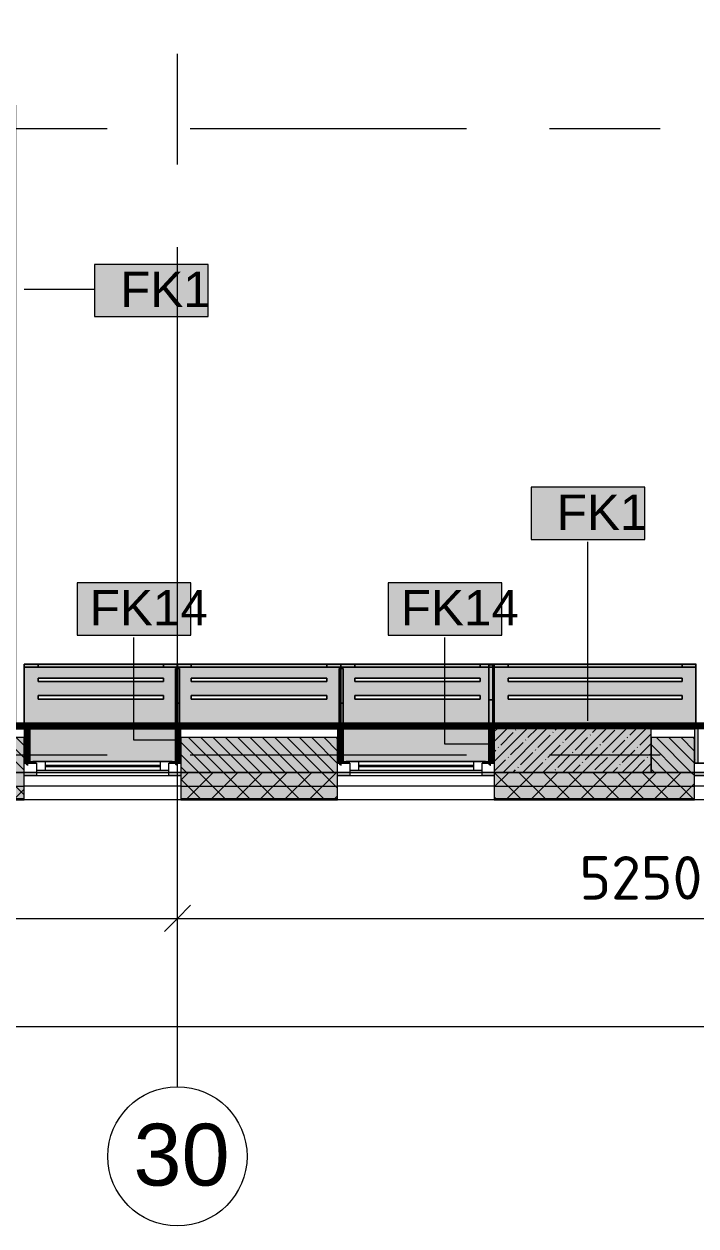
# Model space of a CAD drawing. Header units: millimetres. Extents: x -3817 to 677485, y -22715 to 103890.
# Drawn here: x 661905 to 665764, y -830 to 6076 of the extents above; entities that cross this region are included whole.
import ezdxf

# ---------------------------------------------------------------- set-up
doc = ezdxf.new("R2010")
doc.units = ezdxf.units.MM
doc.layers.add('PDF _Геометрия', color=7, linetype='Continuous', true_color=0x1d1d1d)
doc.layers.add('PDF _Сплошная заливка', color=7, linetype='Continuous', true_color=0xffffff)
doc.layers.add('PDF _Текст', color=7, linetype='Continuous')
doc.styles.add('PDF ArialMT', font='arial.ttf')
doc.styles.add('PDF GOST-Common', font='arial.ttf')
doc.styles.add('PDF ISOCPEUR', font='isocpeur.ttf')

msp = doc.modelspace()

# ---------------------------------------------------------------- hatches: boundary and pattern name
at = {"layer": 'PDF _Сплошная заливка', "true_color": 0xeae6de, "transparency": 33554559}
h = msp.add_hatch(color=254, dxfattribs=at)
h.paths.add_polyline_path([(661905.2, 2046.9), (662785.5, 2046.9), (662785.5, 2397.2), (661905.2, 2397.2), (661905.2, 2179.7)], flags=0)
h.paths.add_polyline_path([(661985.2, 2197.2), (661985.2, 2217.2), (662705.5, 2217.2), (662705.5, 2197.2), (662047.9, 2197.2)], flags=0)
h.paths.add_polyline_path([(662047.9, 2297.2), (661985.2, 2297.2), (661985.2, 2317.2), (662705.5, 2317.2), (662705.5, 2297.2), (662406.6, 2297.2)], flags=0)
h = msp.add_hatch(color=254, dxfattribs=at)
h.paths.add_polyline_path([(662784, 2046.9), (663724.2, 2046.9), (663724.2, 2397.2), (662784, 2397.2)], flags=0)
h.paths.add_polyline_path([(662864, 2197.2), (662864, 2217.2), (663644.2, 2217.2), (663644.2, 2197.2), (663124, 2197.2)], flags=0)
h.paths.add_polyline_path([(662864, 2297.2), (662864, 2317.2), (663644.2, 2317.2), (663644.2, 2297.2), (663124, 2297.2)], flags=0)
h = msp.add_hatch(color=254, dxfattribs=at)
h.paths.add_polyline_path([(663724.2, 2046.9), (664604.5, 2046.9), (664604.5, 2397.2), (663724.2, 2397.2)], flags=0)
h.paths.add_polyline_path([(663841.3, 2197.2), (663804.2, 2197.2), (663804.2, 2217.2), (664524.5, 2217.2), (664524.5, 2197.2)], flags=0)
h.paths.add_polyline_path([(663804.2, 2297.2), (663804.2, 2317.2), (664524.5, 2317.2), (664524.5, 2297.2), (663841.3, 2297.2)], flags=0)
h = msp.add_hatch(color=254, dxfattribs=at)
h.paths.add_polyline_path([(664604.5, 2046.9), (665764.7, 2046.9), (665764.7, 2397.2), (664604.5, 2397.2)], flags=0)
h.paths.add_polyline_path([(664684.5, 2197.2), (664684.5, 2217.2), (665684.7, 2217.2), (665684.7, 2197.2), (665276.1, 2197.2)], flags=0)
h.paths.add_polyline_path([(664684.5, 2297.2), (664684.5, 2317.2), (665684.7, 2317.2), (665684.7, 2297.2), (665276.1, 2297.2)], flags=0)
at = {"layer": 'PDF _Сплошная заливка', "transparency": 33554559}
for points in [[(676885.5, 2025.9), (676885.5, 2045.9), (661845.5, 2045.9), (661846.5, 2025.9), (676754.1, 2025.9)], [(662785.5, 1827.9), (662805.5, 1827.9), (662805.5, 2025.7), (662785.5, 2025.7), (662785.5, 1922.8)], [(664585.5, 1827.9), (664605.5, 1827.9), (664605.5, 2025.7), (664585.5, 2025.7), (664585.5, 1922.8)], [(665505.5, 1775.9), (665505.5, 2025.9), (664605.5, 2025.9), (664605.5, 1775.9), (665276.1, 1775.9)]]:
    msp.add_hatch(color=256, dxfattribs=at).paths.add_polyline_path(points)
at = {"layer": 'PDF _Сплошная заливка', "true_color": 0xeae6de, "transparency": 33554559}
for points in [[(661926.5, 1837.2), (662784.5, 1837.9), (662784.5, 2025.9), (661926.5, 2025.9), (661926.5, 1837.9)], [(663755.5, 1837.2), (663755.5, 1837.9), (664584.5, 1837.9), (664585.5, 2025.7), (663726.5, 2025.9), (663726.5, 1837.2)]]:
    msp.add_hatch(color=254, dxfattribs=at).paths.add_polyline_path(points)
at = {"layer": 'PDF _Сплошная заливка', "transparency": 33554559}
h = msp.add_hatch(color=256, dxfattribs=at)
h.paths.add_polyline_path([(661005.5, 1775.9), (661905.5, 1775.9), (661905.5, 1975.9), (661005.5, 1975.9), (661005.5, 1922.8)], flags=0)
h.paths.add_polyline_path([(665755.5, 1775.9), (665755.5, 1975.9), (665505.5, 1975.9), (665505.5, 1775.9)], flags=0)
h.paths.add_polyline_path([(658102.3, 1775.9), (658305.5, 1775.9), (658305.5, 1975.9), (657255.5, 1975.9), (657255.5, 1775.9)], flags=0)
h.paths.add_polyline_path([(673505.5, 1775.9), (673505.5, 1975.9), (673205.5, 1975.9), (673205.5, 1775.9)], flags=0)
h.paths.add_polyline_path([(662805.5, 1775.9), (663705.5, 1775.9), (663705.5, 1975.9), (662805.5, 1975.9), (662805.5, 1922.8)], flags=0)
h.paths.add_polyline_path([(671405.5, 1775.9), (671405.5, 1975.9), (670905.5, 1975.9), (670905.5, 1775.9), (671015.1, 1775.9)], flags=0)
h.paths.add_polyline_path([(668055.5, 1775.9), (669105.5, 1775.9), (669105.5, 1975.9), (668055.5, 1975.9), (668055.5, 1922.8)], flags=0)
h.paths.add_polyline_path([(653805.5, 1775.9), (653805.5, 1975.9), (652905.5, 1975.9), (652905.5, 1775.9), (653798.1, 1775.9)], flags=0)
h.paths.add_polyline_path([(654955.5, 1775.9), (654955.5, 1975.9), (654705.5, 1975.9), (654705.5, 1775.9)], flags=0)
h.paths.add_polyline_path([(646855.5, 1775.9), (646855.5, 1975.9), (646605.5, 1975.9), (646605.5, 1775.9), (646624.3, 1775.9)], flags=0)
h.paths.add_polyline_path([(649155.5, 1775.9), (650205.5, 1775.9), (650205.5, 1975.9), (649155.5, 1975.9)], flags=0)
h.paths.add_polyline_path([(644005.5, 1775.9), (644805.5, 1775.9), (644805.5, 1975.9), (644005.5, 1975.9), (644005.5, 1922.8)], flags=0)
h = msp.add_hatch(color=256, dxfattribs=at)
h.paths.add_polyline_path([(672305.5, 1625.9), (673505.5, 1625.9), (673505.5, 1775.9), (672305.5, 1775.9)], flags=0)
h.paths.add_polyline_path([(676754.1, 1625.9), (677155.5, 1625.9), (677155.5, 1775.9), (675805.5, 1775.9), (675805.5, 1625.9)], flags=0)
h.paths.add_polyline_path([(668055.5, 1625.9), (669105.5, 1625.9), (669105.5, 1775.9), (668055.5, 1775.9)], flags=0)
h.paths.add_polyline_path([(644005.5, 1625.9), (644805.5, 1625.9), (644805.5, 1775.9), (644005.5, 1775.9)], flags=0)
h.paths.add_polyline_path([(658102.3, 1625.9), (658305.5, 1625.9), (658305.5, 1775.9), (657255.5, 1775.9), (657255.5, 1625.9)], flags=0)
h.paths.add_polyline_path([(645705.5, 1625.9), (646855.5, 1625.9), (646855.5, 1775.9), (645705.5, 1775.9)], flags=0)
h.paths.add_polyline_path([(643105.5, 1625.9), (643105.5, 1775.9), (641285.5, 1775.9), (641285.5, 1625.9), (642320, 1625.9)], flags=0)
h.paths.add_polyline_path([(671405.5, 1625.9), (671405.5, 1775.9), (670005.5, 1775.9), (670005.5, 1625.9), (671015.1, 1625.9)], flags=0)
h.paths.add_polyline_path([(661905.5, 1625.9), (661905.5, 1775.9), (661005.5, 1775.9), (661005.5, 1625.9)], flags=0)
h.paths.add_polyline_path([(663705.5, 1625.9), (663705.5, 1775.9), (662805.5, 1775.9), (662805.5, 1625.9)], flags=0)
h.paths.add_polyline_path([(649155.5, 1625.9), (650205.5, 1625.9), (650205.5, 1775.9), (649155.5, 1775.9)], flags=0)
h.paths.add_polyline_path([(651105.5, 1625.9), (652005.5, 1625.9), (652005.5, 1775.9), (651105.5, 1775.9)], flags=0)
h.paths.add_polyline_path([(659205.5, 1625.9), (660105.5, 1625.9), (660105.5, 1775.9), (659205.5, 1775.9)], flags=0)
h.paths.add_polyline_path([(654955.5, 1625.9), (654955.5, 1775.9), (652905.5, 1775.9), (652905.5, 1625.9), (654705.5, 1625.9)], flags=0)
h.paths.add_polyline_path([(665755.5, 1625.9), (665755.5, 1775.9), (664605.5, 1775.9), (664605.5, 1625.9), (665276.1, 1625.9)], flags=0)

# ---------------------------------------------------------------- linework, layer by layer
at = {"layer": 'PDF _Геометрия', "color": 9, "lineweight": 9, "true_color": 0xc0c0c0}
for points in [[(676935.5, 12235.9), (676935.5, 10775.9), (676905.6, 10775.9), (676905.6, 10755.9), (677103.5, 10755.9), (677103.5, 10775.9), (676955.5, 10775.9), (677155.5, 10775.9), (677313.5, 10775.9), (677313.5, 9575.9), (677155.5, 9575.9), (677155.5, 1775.9), (676905.5, 1775.9), (675805.5, 1775.9), (675805.5, 2025.9), (676905.5, 2025.9), (676905.5, 9575.9), (676905.5, 2025.9), (676885.5, 2025.9), (661846.5, 2025.9), (661905.5, 2025.9)], [(676885.5, 9575.9), (676885.5, 2045.9), (661846.5, 2045.9)], [(661725.5, 2025.9), (661725.5, 1975.9), (661005.5, 1975.9), (661005.5, 1775.9), (661005.5, 1617.9), (661905.5, 1617.9), (661905.5, 1775.9), (661905.5, 1975.9), (661846.5, 1975.9)], [(662785.5, 2025.9), (663705.5, 2025.9)], [(665505.5, 2025.9), (665755.5, 2025.9)], [(662805.5, 1775.9), (661905.5, 1775.9)], [(664605.5, 1775.9), (663705.5, 1775.9)], [(668055.5, 1775.9), (665755.5, 1775.9)]]:
    msp.add_lwpolyline(points, dxfattribs=at)
at = {"layer": 'PDF _Геометрия', "color": 253, "lineweight": 9, "true_color": 0xaaaaaa}
for points in [[(662785.5, 5269.4), (662785.5, 5904.4)], [(661747.7, 5475.9), (662382.7, 5475.9)], [(662858.9, 5475.9), (664446.4, 5475.9)], [(664922.7, 5475.9), (665557.7, 5475.9)], [(662785.5, -30.4), (662785.5, 2469.6), (662785.5, 4793.1)], [(661747.7, 1875.9), (662382.7, 1875.9)], [(662858.9, 1875.9), (664446.4, 1875.9)], [(664922.7, 1875.9), (665557.7, 1875.9)], [(661975.5, 1827.9), (661905.5, 1827.9)], [(662025.5, 1817.9), (662685.5, 1817.9)], [(662685.5, 1807.9), (662025.5, 1807.9)], [(662805.5, 1827.9), (662735.5, 1827.9)], [(663775.5, 1827.9), (663705.5, 1827.9)], [(663825.5, 1817.9), (664485.5, 1817.9)], [(664485.5, 1807.9), (663825.5, 1807.9)], [(664605.5, 1827.9), (664535.5, 1827.9)], [(665825.5, 1827.9), (665755.5, 1827.9)], [(661905.5, 1757.9), (662805.5, 1757.9)], [(663705.5, 1757.9), (664605.5, 1757.9)], [(665755.5, 1757.9), (668055.5, 1757.9)]]:
    msp.add_lwpolyline(points, dxfattribs=at)
at = {"layer": 'PDF _Геометрия', "color": 231, "lineweight": 70, "true_color": 0xff80c0}
msp.add_lwpolyline([(661846.5, 2045.9), (676885, 2045.9), (676885, 2046.9), (661846.5, 2046.9), (661846.5, 5605.9), (661845.5, 5605.9)], dxfattribs=at)
at = {"layer": 'PDF _Геометрия', "color": 7, "lineweight": 9}
for points in [[(662962.8, 4694.8), (662309.7, 4694.8), (662309.7, 4394.8), (662962.8, 4394.8)], [(665470, 3414.3), (664816.8, 3414.3), (664816.8, 3114.3), (665470, 3114.3)], [(662862.1, 2865), (662209, 2865), (662209, 2565), (662862.1, 2565)], [(664648.9, 2865), (663995.7, 2865), (663995.7, 2565), (664648.9, 2565)], [(665505.5, 1775.9), (665505.5, 1975.9), (665505.5, 2025.9), (664605.5, 2025.9), (664605.5, 1775.9)], [(661005.5, 1775.9), (661905.5, 1775.9)], [(662805.5, 1775.9), (663705.5, 1775.9)], [(665505.5, 1775.9), (665755.5, 1775.9)]]:
    msp.add_lwpolyline(points, close=True, dxfattribs=at)
for points in [[(661905.2, 4552.9), (662309.7, 4552.9)], [(665143.4, 2071.2), (665143.4, 3100.5)], [(662772.7, 1961.3), (662535.6, 1961.3), (662535.6, 2551.1)], [(664570.9, 1938.2), (664322.3, 1938.2), (664322.3, 2551.1)], [(661005.5, 1696.9), (661905.5, 1696.9)], [(662805.5, 1696.9), (663705.5, 1696.9)], [(664605.5, 1696.9), (665755.5, 1696.9)], [(661005.5, 1625.9), (661905.5, 1625.9)], [(661005.5, 1622.9), (661905.5, 1622.9)], [(662805.5, 1625.9), (663705.5, 1625.9)], [(662805.5, 1622.9), (663705.5, 1622.9)], [(664605.5, 1625.9), (665755.5, 1625.9)], [(664605.5, 1622.9), (665755.5, 1622.9)], [(636635.5, 1057.2), (636635.5, 937.2), (636935.5, 937.2), (641435.5, 937.2), (644935.5, 937.2), (646735.5, 937.2), (650685.5, 937.2), (652785.5, 937.2), (657885.5, 937.2), (659285.5, 937.2), (662785.5, 937.2), (668035.5, 937.2), (673285.5, 937.2), (677205.5, 937.2)], [(662785.5, 743.3), (662785.5, 937.2), (662785.5, 1057.2)], [(636515.5, 316.1), (677205.5, 316.1)]]:
    msp.add_lwpolyline(points, dxfattribs=at)
at = {"layer": 'PDF _Геометрия', "color": 8, "lineweight": 9, "true_color": 0x808080}
for points in [[(662785.5, 2046.9), (662785.5, 2397.2), (661905.2, 2397.2), (661905.2, 2046.9), (661905.2, 2397.2), (662785.5, 2397.2)], [(661905.5, 2397.2), (662785.5, 2397.2), (661905.5, 2397.2)], [(661985.5, 2397.2), (662705.5, 2397.2), (661985.5, 2397.2)], [(665764.7, 2046.9), (665764.7, 2397.2), (664604.5, 2397.2), (664604.5, 2046.9), (664604.5, 2397.2), (663724.2, 2397.2), (663724.2, 2046.9), (663724.2, 2397.2), (662784, 2397.2)], [(662784, 2046.9), (662784, 2397.2), (663724.2, 2397.2), (664604.5, 2397.2), (665764.7, 2397.2)], [(662784.2, 2397.2), (663724.2, 2397.2), (662784.2, 2397.2)], [(662864.2, 2397.2), (663644.2, 2397.2), (662864.2, 2397.2)], [(663724.5, 2397.2), (664604.5, 2397.2), (663724.5, 2397.2)], [(663804.5, 2397.2), (664524.5, 2397.2), (663804.5, 2397.2)], [(664604.7, 2397.2), (665764.7, 2397.2), (664604.7, 2397.2)], [(664684.7, 2397.2), (665684.7, 2397.2), (664684.7, 2397.2)], [(661955.5, 1837.2), (661926.5, 1837.2), (661955.5, 1837.2)], [(663755.5, 1837.2), (663726.5, 1837.2), (663755.5, 1837.2)]]:
    msp.add_lwpolyline(points, dxfattribs=at)
at = {"layer": 'PDF _Геометрия', "color": 253, "lineweight": 9, "true_color": 0xaba79f}
for points in [[(661905.5, 2381.2), (661905.5, 2396.6)], [(662705.5, 2381.2), (661985.5, 2381.2)], [(662773.5, 2046.9), (662773.5, 2373.2), (662773.5, 2173.2), (662773.5, 2373.2)], [(662784, 2373.2), (662774.8, 2373.2)], [(662784, 2373.2), (662774.8, 2373.2)], [(662797.5, 2373.2), (662785.5, 2373.2)], [(662797.5, 2373.2), (662785.5, 2373.2)], [(662797.5, 2046.9), (662797.5, 2373.2), (662797.5, 2173.2), (662797.5, 2373.2)], [(663713.5, 2046.9), (663713.5, 2372.9), (663713.5, 2173.2), (663713.5, 2372.9)], [(663737.5, 2173.2), (663737.5, 2373.2), (663737.5, 2046.9), (663737.5, 2373.2), (663713.6, 2373.2), (663737.5, 2373.2), (663713.6, 2373.2), (663737.5, 2373.2)], [(663724.5, 2381.2), (663724.5, 2396.6)], [(664524.5, 2381.2), (663804.5, 2381.2)], [(664604.7, 2381.2), (664604.7, 2396.6)], [(665684.7, 2381.2), (664684.7, 2381.2)], [(664596.5, 2053.2), (664573.5, 2053.2)]]:
    msp.add_lwpolyline(points, close=True, dxfattribs=at)
for points in [[(662784, 2381.2), (661905.5, 2381.2), (662784, 2381.2)], [(662784, 2046.9), (662784, 2393.8)], [(662785.5, 2381.2), (662785.5, 2393.8), (662785.5, 2046.9)], [(663724.2, 2381.2), (662785.5, 2381.2), (663724.2, 2381.2)], [(663644.2, 2381.2), (662864.2, 2381.2), (663644.2, 2381.2)], [(663724.2, 2381.2), (663724.2, 2397.2), (663724.2, 2046.9), (663724.2, 2397.2)], [(664573.5, 2381.2), (663724.5, 2381.2), (664573.5, 2381.2), (664573.5, 2053.2), (664573.5, 2393.2), (664597.5, 2393.2), (664597.5, 2390.2)], [(664573.5, 2381.2), (664573.5, 2193.2), (664573.5, 2381.2)], [(664597.5, 2388.4), (664597.5, 2053.2), (664597.5, 2381.2), (664604.5, 2381.2), (664597.5, 2381.2)], [(664597.5, 2381.2), (664597.5, 2193.2), (664597.5, 2381.2)], [(664604.5, 2397.2), (664604.5, 2046.9), (664604.5, 2397.2), (664604.5, 2381.2)], [(665763.5, 2381.2), (664604.7, 2381.2), (665763.5, 2381.2)], [(665763.5, 2381.2), (665763.5, 2053.2), (665763.5, 2393.2)], [(665763.5, 2381.2), (665763.5, 2193.2), (665763.5, 2381.2)]]:
    msp.add_lwpolyline(points, dxfattribs=at)
at = {"layer": 'PDF _Геометрия', "color": 254, "lineweight": 9, "true_color": 0xd5d3cf}
for points in [[(661985.5, 2397.2), (661985.5, 2381.2)], [(662705.5, 2397.2), (662705.5, 2381.2)], [(663644.2, 2397.2), (663644.2, 2381.2)], [(663804.5, 2397.2), (663804.5, 2381.2)], [(664524.5, 2397.2), (664524.5, 2381.2)], [(665684.7, 2397.2), (665684.7, 2381.2)], [(662784, 2173.2), (662773.5, 2173.2)], [(662797.5, 2173.2), (662785.5, 2173.2)], [(663737.5, 2173.2), (663713.5, 2173.2)], [(664597.5, 2193.2), (664573.5, 2193.2)]]:
    msp.add_lwpolyline(points, close=True, dxfattribs=at)
at = {"layer": 'PDF _Геометрия', "color": 254, "lineweight": 9, "true_color": 0xe0ddd7}
msp.add_lwpolyline([(662784.2, 2381.2), (662784.2, 2394.4)], dxfattribs=at)
at = {"layer": 'PDF _Геометрия', "color": 9, "lineweight": 9, "true_color": 0xc1bbaf}
msp.add_lwpolyline([(662784.2, 2394.4), (662784.2, 2381.2)], dxfattribs=at)
at = {"layer": 'PDF _Геометрия', "color": 254, "lineweight": 9, "true_color": 0xd5d3cf}
for points in [[(662785.5, 2381.2), (662785.5, 2393.8)], [(662864.2, 2397.2), (662864.2, 2381.2), (662864.2, 2397.2)], [(663724.2, 2381.2), (663724.2, 2397.2)], [(664588.5, 2381.2), (664573.5, 2381.2), (664573.5, 2393.2), (664597.5, 2393.2), (664573.5, 2393.2), (664597.5, 2393.2), (664597.5, 2390.2)], [(664573.5, 2393.2), (664573.5, 2381.2), (664573.5, 2393.2)], [(664597.4, 2381.2), (664591.7, 2381.2)], [(664597.5, 2393.2), (664597.5, 2390.2), (664597.5, 2393.2)], [(664597.5, 2381.4), (664597.5, 2388.4), (664597.5, 2381.4)], [(664597.5, 2381.4), (664597.5, 2388.4)], [(664604.5, 2381.2), (664604.5, 2397.2)], [(664684.7, 2397.2), (664684.7, 2381.2), (664684.7, 2397.2)], [(665763.5, 2393.2), (665763.5, 2381.2), (665763.5, 2393.2)], [(665763.5, 2393.2), (665763.5, 2381.2)]]:
    msp.add_lwpolyline(points, dxfattribs=at)
at = {"layer": 'PDF _Геометрия', "color": 254, "lineweight": 9, "true_color": 0xeae9e7}
for points in [[(664573.5, 2381.2), (664588.5, 2381.2)], [(664591.7, 2381.2), (664597.4, 2381.2)]]:
    msp.add_lwpolyline(points, dxfattribs=at)
at = {"layer": 'PDF _Геометрия', "color": 254, "lineweight": 9, "true_color": 0xe5e3df}
msp.add_lwpolyline([(664588.5, 2381.2), (664591.7, 2381.2)], dxfattribs=at)
at = {"layer": 'PDF _Геометрия', "color": 9, "lineweight": 9, "true_color": 0xcbc7bf}
for points in [[(664591.7, 2381.2), (664588.5, 2381.2)], [(661926.5, 2025.9), (662785.5, 2025.9)], [(663726.5, 2025.9), (664604.5, 2025.9)]]:
    msp.add_lwpolyline(points, dxfattribs=at)
at = {"layer": 'PDF _Геометрия', "color": 8, "lineweight": 9, "true_color": 0x808080}
for points in [[(661985.2, 2317.2), (662705.5, 2317.2), (662705.5, 2297.2), (661985.2, 2297.2)], [(661985.2, 2317.2), (661985.2, 2297.2), (662705.5, 2297.2), (662705.5, 2317.2)], [(662864, 2297.2), (662864, 2317.2), (663644.2, 2317.2), (663644.2, 2297.2)], [(662864, 2297.2), (663644.2, 2297.2), (663644.2, 2317.2), (662864, 2317.2)], [(663804.2, 2317.2), (664524.5, 2317.2), (664524.5, 2297.2), (663804.2, 2297.2)], [(663804.2, 2317.2), (663804.2, 2297.2), (664524.5, 2297.2), (664524.5, 2317.2)], [(664684.5, 2297.2), (664684.5, 2317.2), (665684.7, 2317.2), (665684.7, 2297.2)], [(664684.5, 2297.2), (665684.7, 2297.2), (665684.7, 2317.2), (664684.5, 2317.2)], [(661985.2, 2217.2), (662705.5, 2217.2), (662705.5, 2197.2), (661985.2, 2197.2)], [(661985.2, 2217.2), (661985.2, 2197.2), (662705.5, 2197.2), (662705.5, 2217.2)], [(662864, 2197.2), (662864, 2217.2), (663644.2, 2217.2), (663644.2, 2197.2)], [(662864, 2197.2), (663644.2, 2197.2), (663644.2, 2217.2), (662864, 2217.2)], [(663804.2, 2217.2), (664524.5, 2217.2), (664524.5, 2197.2), (663804.2, 2197.2)], [(663804.2, 2217.2), (663804.2, 2197.2), (664524.5, 2197.2), (664524.5, 2217.2)], [(664684.5, 2197.2), (664684.5, 2217.2), (665684.7, 2217.2), (665684.7, 2197.2)], [(664684.5, 2197.2), (665684.7, 2197.2), (665684.7, 2217.2), (664684.5, 2217.2)], [(662784.5, 1837.2), (662755.5, 1837.2)], [(664584.5, 1837.2), (664555.5, 1837.2)]]:
    msp.add_lwpolyline(points, close=True, dxfattribs=at)
at = {"layer": 'PDF _Геометрия', "color": 9, "lineweight": 9, "true_color": 0xc0c0c0}
for points in [[(661925.5, 1827.9), (661925.5, 2025.9), (661905.5, 2025.9), (661905.5, 1827.9)], [(662805.5, 1827.9), (662805.5, 2025.7), (662785.5, 2025.7), (662785.5, 1827.9)], [(663725.5, 1827.9), (663725.5, 2025.9), (663705.5, 2025.9), (663705.5, 1827.9)], [(664605.5, 1827.9), (664605.5, 2025.7), (664585.5, 2025.7), (664585.5, 1827.9)], [(665775.5, 1827.9), (665775.5, 2025.9), (665755.5, 2025.9), (665755.5, 1827.9)], [(663705.5, 1775.9), (663705.5, 1975.9), (662805.5, 1975.9), (662805.5, 1775.9), (662805.5, 1617.9), (663705.5, 1617.9)], [(665755.5, 1775.9), (665755.5, 1975.9), (665505.5, 1975.9), (665505.5, 1775.9), (664605.5, 1775.9), (664605.5, 1617.9), (665755.5, 1617.9)], [(661905.5, 1617.9), (661905.5, 1775.9), (662805.5, 1775.9), (662805.5, 1617.9)], [(663705.5, 1617.9), (663705.5, 1775.9), (664605.5, 1775.9), (664605.5, 1617.9)], [(665755.5, 1617.9), (665755.5, 1775.9), (668055.5, 1775.9), (668055.5, 1617.9)]]:
    msp.add_lwpolyline(points, close=True, dxfattribs=at)
at = {"layer": 'PDF _Геометрия', "color": 253, "lineweight": 9, "true_color": 0x9b9b9b}
for points in [[(661918.3, 2026.5), (661917.9, 2025.9), (661913.3, 2017.8)], [(661985.2, 2040), (661981.9, 2045.9)], [(661986.4, 2028.3), (661996.4, 2028.3)], [(661999.8, 2045.9), (661996.5, 2040.1)], [(662063.8, 2025.9), (662063.5, 2026.4)], [(662069.6, 2044.8), (662064.6, 2036.1)], [(662077.8, 2028.3), (662087.9, 2028.3)], [(662169.2, 2028.3), (662179.3, 2028.3)], [(662299, 2045.2), (662298.6, 2045.9)], [(662352.1, 2028.3), (662362.2, 2028.3)], [(662408.7, 2038.1), (662404.2, 2045.9)], [(662443.6, 2028.3), (662453.6, 2028.3)], [(662450.3, 2027), (662445.3, 2035.7)], [(662451.4, 2035.5), (662446.4, 2026.8)], [(662492.6, 2045.9), (662488, 2038)], [(662504.5, 2028.3), (662514.6, 2028.3)], [(662598.2, 2045.9), (662597.7, 2045)], [(662656.9, 2028.3), (662667, 2028.3)], [(662697.1, 2034.4), (662692.2, 2025.9)], [(662722.4, 2043.3), (662721, 2045.9)], [(662748.4, 2028.3), (662758.4, 2028.3)], [(662764.1, 2032.2), (662759.1, 2040.9)], [(662765.2, 2030.3), (662762.6, 2025.9)], [(662832.1, 2036.2), (662827.1, 2045)], [(662839.8, 2028.3), (662849.9, 2028.3)], [(662844.5, 2045.9), (662843.4, 2043.9)], [(662873.3, 2025.9), (662868.7, 2033.8)], [(662914.9, 2045.9), (662911.5, 2039.9)], [(663009.8, 2033.3), (663004.8, 2042)], [(663010.9, 2029.2), (663009, 2025.9)], [(663022.7, 2028.3), (663032.7, 2028.3)], [(663114.1, 2028.3), (663124.2, 2028.3)], [(663175.1, 2028.3), (663185.1, 2028.3)], [(663187.5, 2030.3), (663182.5, 2039)], [(663225.3, 2025.9), (663224.1, 2027.8)], [(663295.6, 2025.9), (663292.2, 2031.9)], [(663298.3, 2039.3), (663293.3, 2030.6)], [(663327.5, 2028.3), (663337.5, 2028.3)], [(663337.3, 2045.9), (663334.9, 2041.7)], [(663418.9, 2028.3), (663429, 2028.3)], [(663471.6, 2025.9), (663469.9, 2028.9)], [(663502.4, 2027.1), (663501.7, 2025.9)], [(663510.4, 2028.3), (663520.4, 2028.3)], [(663544, 2038.2), (663539, 2029.5)], [(663569.3, 2039.5), (663565.7, 2045.9)], [(663612, 2034.1), (663607.3, 2025.9)], [(663647.6, 2025.9), (663647.6, 2025.9)], [(663693.2, 2028.3), (663703.3, 2028.3)], [(663706.5, 2014.8), (663705.5, 2013.1)], [(663759.6, 2045.9), (663758.3, 2043.6)], [(663784.7, 2028.3), (663794.7, 2028.3)], [(663845.6, 2028.3), (663855.7, 2028.3)], [(663857.8, 2033), (663853.6, 2025.9)], [(663883.1, 2044.7), (663882.4, 2045.9)], [(663925.8, 2028.9), (663924, 2025.9)], [(663992.8, 2037.6), (663988, 2045.9)], [(663998, 2028.3), (664008.1, 2028.3)], [(664034.4, 2026.5), (664029.4, 2035.2)], [(664089.5, 2028.3), (664099.5, 2028.3)], [(664128.8, 2045.8), (664128.8, 2045.9)], [(664145.2, 2043.1), (664140.1, 2034.4)], [(664180.9, 2028.3), (664191, 2028.3)], [(664181.9, 2045.9), (664181.8, 2045.5)], [(664306.5, 2042.8), (664304.8, 2045.9)], [(664348.2, 2031.7), (664343.1, 2040.4)], [(664349.3, 2030.8), (664346.4, 2025.9)], [(664363.8, 2028.3), (664373.9, 2028.3)], [(664390.9, 2042), (664385.9, 2033.3)], [(664416.2, 2035.7), (664411.2, 2044.4)], [(664457.1, 2025.9), (664452.8, 2033.3)], [(664458.9, 2037.9), (664453.9, 2029.2)], [(664455.2, 2028.3), (664465.3, 2028.3)], [(664516.2, 2028.3), (664526.3, 2028.3)], [(664593.9, 2032.7), (664588.9, 2041.5)], [(664668.6, 2028.3), (664678.7, 2028.3)], [(664704.7, 2036.8), (664699.6, 2028.1)], [(664760, 2028.3), (664770.1, 2028.3)], [(664771.6, 2029.8), (664766.6, 2038.5)], [(664772.7, 2032.7), (664768.7, 2025.9)], [(664809, 2025.9), (664808.2, 2027.3)], [(664851.5, 2028.3), (664861.5, 2028.3)], [(664879.4, 2025.9), (664876.2, 2031.4)], [(664991.4, 2045.9), (664987, 2038.2)], [(665034.4, 2028.3), (665044.4, 2028.3)], [(665055.4, 2025.9), (665053.9, 2028.4)], [(665125.8, 2028.3), (665135.9, 2028.3)], [(665153.4, 2039), (665149.5, 2045.9)], [(665186.8, 2028.3), (665196.8, 2028.3)], [(665196.1, 2034.6), (665191.1, 2025.9)], [(665237.8, 2045.8), (665232.7, 2037.1)], [(665305.8, 2041.7), (665300.8, 2033)], [(665339.2, 2028.3), (665349.2, 2028.3)], [(665430.6, 2028.3), (665440.7, 2028.3)], [(665467.2, 2044.2), (665466.2, 2045.9)], [(665522, 2028.3), (665532.1, 2028.3)], [(665551.5, 2040.6), (665546.5, 2031.9)], [(665576.8, 2037.1), (665571.8, 2045.8)], [(665618.5, 2026), (665613.4, 2034.7)], [(665619.6, 2036.5), (665614.5, 2027.8)], [(665704.9, 2028.3), (665715, 2028.3)], [(665712.9, 2045.3), (665712.6, 2045.9)], [(661921.3, 1967.9), (661916.3, 1976.6)], [(661925.5, 1978), (661924.4, 1976.2)], [(661925.4, 1967.3), (661925.5, 1967.3)], [(662785.5, 1967.3), (662788.9, 1967.3)], [(662805.5, 1960.5), (662804.8, 1961.7)], [(663723.7, 1997.8), (663725.5, 1997.8)], [(663723.7, 1936.8), (663725.5, 1936.8)], [(663725.5, 1925.8), (663723.8, 1922.8)], [(664586.8, 1923.1), (664585.5, 1925.4)], [(664586.8, 1893.7), (664585.5, 1891.3)], [(664585.5, 1875.9), (664587.2, 1875.9)], [(661925.5, 1838.7), (661924.4, 1840.6)], [(661925.4, 1845.4), (661925.5, 1845.4)], [(662785.5, 1845.4), (662788.9, 1845.4)], [(663723.7, 1845.4), (663725.5, 1845.4)], [(664590.9, 1855), (664585.9, 1863.8)], [(664598, 1852), (664593, 1843.3)], [(665758.6, 1850.7), (665755.5, 1845.2)]]:
    msp.add_lwpolyline(points, dxfattribs=at)
at = {"layer": 'PDF _Геометрия', "color": 7, "lineweight": 70, "true_color": 0xffd2ff}
for points in [[(661926.5, 1827.9), (661926.5, 2025.9), (661925.5, 2025.9), (661925.5, 1827.9)], [(662785.5, 1827.9), (662785.5, 2025.7), (662784.5, 2025.7), (662784.5, 1827.9)], [(663726.5, 1827.9), (663726.5, 2025.9), (663725.5, 2025.9), (663725.5, 1827.9)], [(664585.5, 1827.9), (664585.5, 2025.7), (664584.5, 2025.7), (664584.5, 1827.9)]]:
    msp.add_lwpolyline(points, close=True, dxfattribs=at)
at = {"layer": 'PDF _Геометрия', "lineweight": 9}
for points in [[(664605.5, 1953.3), (664678, 2025.9)], [(664605.5, 1839.2), (664792.1, 2025.9)], [(664605.5, 2010.3), (664621, 2025.9)], [(664642.1, 1932.9), (664713.4, 2004.2)], [(664656.1, 1775.9), (664906.1, 2025.9)], [(664727.6, 2018.4), (664730, 2020.8)], [(664770.2, 1775.9), (665020.2, 2025.9)], [(664798.9, 1975.7), (664849.1, 2025.9)], [(664884.2, 1775.9), (665134.2, 2025.9)], [(664941.5, 2004.2), (664943.8, 2006.5)], [(664955.7, 2018.4), (664963.2, 2025.9)], [(664998.3, 1775.9), (665248.3, 2025.9)], [(665012.7, 1961.4), (665077.2, 2025.9)], [(665112.3, 1775.9), (665362.3, 2025.9)], [(665169.6, 2004.2), (665191.3, 2025.9)], [(665226.4, 1775.9), (665476.4, 2025.9)], [(665226.6, 1947.1), (665297.9, 2018.4)], [(665383.4, 1989.9), (665419.4, 2025.9)], [(661905.5, 1647.4), (661777, 1775.9), (661577, 1975.9)], [(661905.5, 1788.8), (661718.4, 1975.9)], [(661905.5, 1859.5), (661789.2, 1975.9)], [(661905.5, 1930.3), (661859.9, 1975.9)], [(662979.1, 1775.9), (662805.5, 1949.5)], [(663199.8, 1625.9), (663049.8, 1775.9), (662849.8, 1975.9)], [(663120.5, 1775.9), (662920.5, 1975.9)], [(663341.2, 1625.9), (663191.2, 1775.9), (662991.2, 1975.9)], [(663262, 1775.9), (663062, 1975.9)], [(663482.7, 1625.9), (663332.7, 1775.9), (663132.7, 1975.9)], [(663403.4, 1775.9), (663203.4, 1975.9)], [(663624.1, 1625.9), (663474.1, 1775.9), (663274.1, 1975.9)], [(663544.8, 1775.9), (663344.8, 1975.9)], [(663705.5, 1685.9), (663615.5, 1775.9), (663415.5, 1975.9)], [(663686.2, 1775.9), (663486.2, 1975.9)], [(663705.5, 1827.3), (663556.9, 1975.9)], [(663705.5, 1898), (663627.6, 1975.9)], [(663705.5, 1968.7), (663698.3, 1975.9)], [(664699.1, 1875.9), (664770.4, 1947.1)], [(664784.7, 1961.4), (664787, 1963.8)], [(664855.9, 1918.6), (664927.2, 1989.9)], [(664998.5, 1947.1), (665000.9, 1949.5)], [(665069.8, 1904.4), (665141.1, 1975.7)], [(665155.3, 1989.9), (665157.7, 1992.3)], [(665212.3, 1932.9), (665214.7, 1935.3)], [(665283.6, 1890.1), (665354.9, 1961.4)], [(665340.4, 1775.9), (665505.5, 1940.9)], [(665369.2, 1975.7), (665371.5, 1978)], [(665440.4, 1932.9), (665505.5, 1997.9)], [(665666.1, 1775.9), (665505.5, 1936.5)], [(665755.5, 1757.2), (665736.8, 1775.9), (665536.8, 1975.9)], [(665755.5, 1827.9), (665607.5, 1975.9)], [(665755.5, 1898.6), (665678.2, 1975.9)], [(665755.5, 1969.3), (665749, 1975.9)], [(663058.4, 1625.9), (662908.4, 1775.9), (662805.5, 1878.8)], [(664605.5, 1896.3), (664613.6, 1904.4)], [(664627.8, 1918.6), (664630.2, 1921)], [(664756.1, 1818.8), (664827.4, 1890.1)], [(664841.7, 1904.4), (664844, 1906.7)], [(664913, 1861.6), (664984.2, 1932.9)], [(664970, 1804.6), (665041.3, 1875.9)], [(665055.5, 1890.1), (665057.9, 1892.5)], [(665126.8, 1847.3), (665198.1, 1918.6)], [(665269.4, 1875.9), (665271.7, 1878.2)], [(665340.6, 1833.1), (665411.9, 1904.4)], [(665426.2, 1918.6), (665428.5, 1921)], [(665497.5, 1875.9), (665505.5, 1883.9)], [(665745.4, 1625.9), (665595.4, 1775.9), (665505.5, 1865.8)], [(662837.7, 1775.9), (662805.5, 1808.1)], [(664605.5, 1782.2), (664670.6, 1847.3)], [(664684.9, 1861.6), (664687.2, 1864)], [(664741.9, 1804.6), (664744.3, 1806.9)], [(664827.2, 1775.9), (664884.4, 1833.1)], [(664898.7, 1847.3), (664901.1, 1849.7)], [(665055.3, 1775.9), (665098.3, 1818.8)], [(665112.5, 1833.1), (665114.9, 1835.5)], [(665183.8, 1790.3), (665255.1, 1861.6)], [(665283.4, 1775.9), (665312.1, 1804.6)], [(665326.4, 1818.8), (665328.8, 1821.2)], [(665397.7, 1776.1), (665468.9, 1847.3)], [(665454.5, 1775.9), (665505.5, 1826.9)], [(665483.2, 1861.6), (665485.6, 1864)], [(662805.5, 1731.5), (662849.8, 1775.9)], [(662917, 1625.9), (662805.5, 1737.4)], [(662841.2, 1625.9), (662991.2, 1775.9)], [(662982.7, 1625.9), (663132.7, 1775.9)], [(663124.1, 1625.9), (663274.1, 1775.9)], [(663265.5, 1625.9), (663415.5, 1775.9)], [(663406.9, 1625.9), (663556.9, 1775.9)], [(663548.3, 1625.9), (663698.3, 1775.9)], [(664605.5, 1693), (664688.3, 1775.9)], [(664755.5, 1625.9), (664605.5, 1775.8)], [(664679.7, 1625.9), (664829.7, 1775.9)], [(664713.2, 1775.9), (664727.6, 1790.3)], [(664896.9, 1625.9), (664746.9, 1775.9)], [(664821.1, 1625.9), (664971.1, 1775.9)], [(665038.3, 1625.9), (664888.3, 1775.9)], [(664941.3, 1775.9), (664941.5, 1776.1)], [(664955.7, 1790.3), (664958.1, 1792.7)], [(664962.6, 1625.9), (665112.6, 1775.9)], [(665179.7, 1625.9), (665029.7, 1775.9)], [(665104, 1625.9), (665254, 1775.9)], [(665169.6, 1776.1), (665171.9, 1778.4)], [(665321.1, 1625.9), (665171.1, 1775.9)], [(665245.4, 1625.9), (665395.4, 1775.9)], [(665462.6, 1625.9), (665312.6, 1775.9)], [(665386.8, 1625.9), (665536.8, 1775.9)], [(665604, 1625.9), (665454, 1775.9)], [(665524.7, 1775.9), (665505.5, 1795.1)], [(665528.2, 1625.9), (665678.2, 1775.9)], [(661851.3, 1625.9), (661905.5, 1680)], [(665669.7, 1625.9), (665755.5, 1711.7)], [(663689.8, 1625.9), (663705.5, 1641.6)], [(664614, 1625.9), (664605.5, 1634.4)]]:
    msp.add_lwpolyline(points, dxfattribs=at)
at = {"layer": 'PDF _Геометрия', "color": 253, "lineweight": 13, "true_color": 0xaaaaaa}
for points in [[(661905.5, 1757.9), (661905.5, 1827.9), (661975.5, 1827.9), (661975.5, 1757.9)], [(662755.5, 1837.9), (661955.5, 1837.9), (661955.5, 1827.9), (661975.5, 1827.9), (661975.5, 1787.9), (662735.5, 1787.9), (662735.5, 1827.9), (662755.5, 1827.9)], [(662735.5, 1757.9), (662735.5, 1827.9), (662805.5, 1827.9), (662805.5, 1757.9)], [(663705.5, 1757.9), (663705.5, 1827.9), (663775.5, 1827.9), (663775.5, 1757.9)], [(664555.5, 1837.9), (663755.5, 1837.9), (663755.5, 1827.9), (663775.5, 1827.9), (663775.5, 1787.9), (664535.5, 1787.9), (664535.5, 1827.9), (664555.5, 1827.9)], [(664535.5, 1757.9), (664535.5, 1827.9), (664605.5, 1827.9), (664605.5, 1757.9)], [(665755.5, 1757.9), (665755.5, 1827.9), (665825.5, 1827.9), (665825.5, 1757.9)]]:
    msp.add_lwpolyline(points, close=True, dxfattribs=at)
for points in [[(661955.5, 1837.9), (662755.5, 1837.9)], [(662025.5, 1837.9), (662025.5, 1787.9)], [(662685.5, 1837.9), (662685.5, 1787.9)], [(663755.5, 1837.9), (664555.5, 1837.9)], [(663825.5, 1837.9), (663825.5, 1787.9)], [(664485.5, 1837.9), (664485.5, 1787.9)]]:
    msp.add_lwpolyline(points, dxfattribs=at)
at = {"layer": 'PDF _Геометрия', "color": 116, "lineweight": 13, "true_color": 0x008040}
for points in [[(662805.5, 1696.9), (661905.5, 1696.9)], [(664605.5, 1696.9), (663705.5, 1696.9)], [(668055.5, 1696.9), (665755.5, 1696.9)]]:
    msp.add_lwpolyline(points, dxfattribs=at)
at = {"layer": 'PDF _Геометрия', "color": 7, "lineweight": 20}
msp.add_lwpolyline([(662860.5, 1012.2), (662785.5, 937.2), (662710.5, 862.2)], dxfattribs=at)
at = {"layer": 'PDF _Геометрия', "color": 253, "lineweight": 9, "true_color": 0xaaaaaa}
msp.add_circle((662785.5, -430.4), 400, dxfattribs=at)
at = {"layer": 'PDF _Геометрия', "color": 253, "lineweight": 20, "true_color": 0xaaaaaa}
msp.add_circle((662785.5, -430.4), 400, dxfattribs=at)
at = {"layer": 'PDF _Сплошная заливка', "lineweight": 9, "transparency": 33554559}
for points in [[(662962.8, 4694.8), (662309.7, 4694.8), (662962.8, 4394.8), (662309.7, 4394.8)], [(665470, 3414.3), (664816.8, 3414.3), (665470, 3114.3), (664816.8, 3114.3)], [(662862.1, 2865), (662209, 2865), (662862.1, 2565), (662209, 2565)], [(664648.9, 2865), (663995.7, 2865), (664648.9, 2565), (663995.7, 2565)]]:
    msp.add_solid(points, dxfattribs=at)
at = {"layer": 'PDF _Сплошная заливка', "lineweight": 35, "transparency": 33554559}
for points in [[(661925.5, 1827.9), (661925.5, 2025.9), (661905.5, 1827.9), (661905.5, 2025.9)], [(663725.5, 1827.9), (663725.5, 2025.9), (663705.5, 1827.9), (663705.5, 2025.9)], [(665775.5, 1827.9), (665775.5, 2025.9), (665755.5, 1827.9), (665755.5, 2025.9)]]:
    msp.add_solid(points, dxfattribs=at)
at = {"layer": 'PDF _Сплошная заливка', "color": 7, "lineweight": 35, "true_color": 0xffd2ff, "transparency": 33554559}
for points in [[(661925.5, 1827.9), (661926.5, 1827.9), (661925.5, 1922.8)], [(662784.5, 1827.9), (662785.5, 1827.9), (662784.5, 1922.8)], [(663725.5, 1827.9), (663726.5, 1827.9), (663725.5, 1922.8)], [(664584.5, 1827.9), (664585.5, 1827.9), (664584.5, 1922.8)]]:
    msp.add_solid(points, dxfattribs=at)

# ---------------------------------------------------------------- texts
at = {"layer": 'PDF _Текст', "attachment_point": 4}
for s, insert, char_height, style in [('FK1', (662456.8, 4551.4), 203.2, 'PDF GOST-Common'), ('FK1', (664963.9, 3270.9), 203.2, 'PDF GOST-Common'), ('FK14', (662281.9, 2721.6), 203.2, 'PDF GOST-Common'), ('FK14', (664068.6, 2721.6), 203.2, 'PDF GOST-Common'), ('5250', (665094.4, 1170), 250.11, 'PDF ISOCPEUR')]:
    msp.add_mtext(s, dxfattribs=dict(at, insert=insert, char_height=char_height, style=style))
at = {"layer": 'PDF _Текст', "color": 9, "true_color": 0xbebebe, "insert": (662532.9, -423.2), "char_height": 355.6, "attachment_point": 4, "style": 'PDF ArialMT'}
msp.add_mtext('30', dxfattribs=at)

doc.saveas('drawing.dxf')
